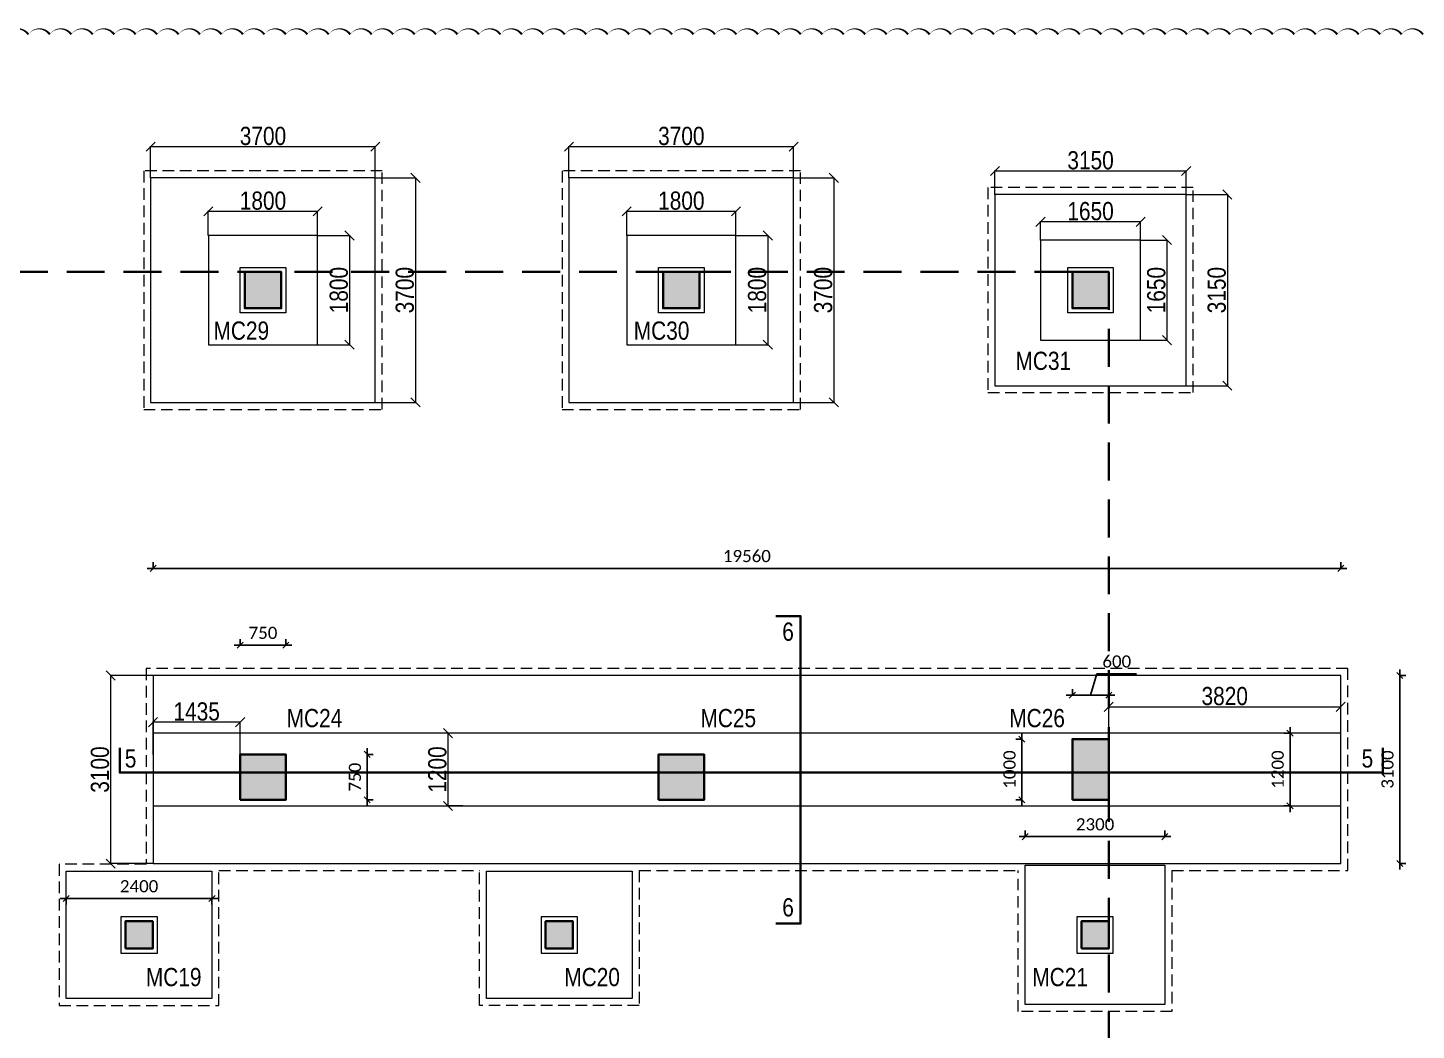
# Model space of a CAD drawing. Header units: millimetres. Extents: x 1112055 to 3390982, y -148532 to 766891.
# Drawn here: x 2876215 to 2899083, y 269671 to 286191 of the extents above; entities that cross this region are included whole.
import ezdxf

# ---------------------------------------------------------------- set-up
doc = ezdxf.new("R2010")
doc.units = ezdxf.units.MM
doc.header["$PDMODE"] = 35
doc.header["$PDSIZE"] = -25
doc.linetypes.add('DASHED2', pattern=[0.375, 0.25, -0.125])
doc.linetypes.add('Hidden', pattern=[9.525, 6.35, -3.175])
for name, color, linetype, lineweight in [('B COL. NO.', 3, 'Continuous', 20), ('B FINAL COLUMN', 1, 'Continuous', 30), ('B FOOTING', 49, 'Continuous', 20), ('B FOOTING DIM', 234, 'Continuous', 9), ('B P.C.C', 251, 'Continuous', 0)]:
    doc.layers.add(name, color=color, linetype=linetype, lineweight=lineweight)
doc.layers.add('B Pedestal', color=7, linetype='Continuous', lineweight=9, true_color=0x5c8948)
doc.layers.add('B-COL HT', color=7, linetype='Continuous', lineweight=0, true_color=0x4e4f45)
doc.styles.add('Cali', font='calibri.ttf')
doc.styles.add('SWINC', font='swissc.ttf')
doc.dimstyles.new('1.100', dxfattribs={"dimtxt": 200, "dimasz": 100, "dimexe": 100, "dimexo": 100, "dimgap": 100, "dimtad": 1, "dimdec": 0, "dimzin": 0, "dimdsep": 46, "dimtxsty": 'Cali', "dimblk": 'OBLIQUE', "dimcen": 0, "dimdle": 100, "dimclrd": 256, "dimclre": 256, "dimclrt": 3, "dimadec": 0, "dimazin": 0, "dimtfac": 1, "dimtdec": 0, "dimtofl": 0, "dimtmove": 1, "dimatfit": 0, "dimfxl": 100, "dimfxlon": 1, "dimtolj": 1, "dimtzin": 0, "dimlwd": -1, "dimlwe": -1, "dimarcsym": 0})
doc.dimstyles.new('BHOOMI', dxfattribs={"dimtxt": 230, "dimasz": 150, "dimexe": 10, "dimexo": 0, "dimgap": 25, "dimtad": 1, "dimdec": 0, "dimzin": 0, "dimdsep": 46, "dimtxsty": 'SWINC', "dimblk": 'OBLIQUE', "dimcen": 0.09, "dimclrd": 250, "dimclre": 250, "dimclrt": 256, "dimaunit": 1, "dimadec": 3, "dimazin": 0, "dimtfac": 1, "dimtdec": 0, "dimtofl": 0, "dimtmove": 1, "dimatfit": 3, "dimfxl": 100, "dimtolj": 1, "dimtzin": 0, "dimlwd": 9, "dimlwe": 5, "dimarcsym": 0})

# ---------------------------------------------------------------- blocks, each defined once
blk = doc.blocks.new('_Oblique')
at = {"color": 0, "linetype": 'ByBlock', "lineweight": -2}
blk.add_line((-0.5, -0.5), (0.5, 0.5), dxfattribs=at)
blk = doc.blocks.new('*D4427')
at = {"layer": 'B FOOTING DIM', "color": 250, "lineweight": 5, "ltscale": 0.5, "transparency": 16777216}
for p, q in [((2892144, 283442), (2892144, 283840)), ((2895294, 283830), (2892144, 283830)), ((2895294, 283442), (2895294, 283840))]:
    blk.add_line(p, q, dxfattribs=at)
at = {"layer": 'Defpoints', "color": 0, "transparency": 16777216}
for p in [(2892144, 283830), (2892144, 283442), (2895294, 283442)]:
    blk.add_point(p, dxfattribs=at)
at = {"layer": 'B FOOTING DIM', "color": 250, "lineweight": 5, "transparency": 16777216, "xscale": 150, "yscale": 150, "zscale": 150, "rotation": 180}
blk.add_blockref('_Oblique', (2892144, 283830), dxfattribs=at)
at = {"layer": 'B FOOTING DIM', "color": 250, "lineweight": 5, "transparency": 16777216, "xscale": 150, "yscale": 150, "zscale": 150}
blk.add_blockref('_Oblique', (2895294, 283830), dxfattribs=at)
at = {"layer": 'B FOOTING DIM', "transparency": 16777216, "insert": (2893719, 284005), "char_height": 300, "attachment_point": 5, "style": 'SWINC'}
blk.add_mtext('\\A1;3150', dxfattribs=at)
blk = doc.blocks.new('*D4428')
at = {"layer": 'B FOOTING DIM', "color": 250, "lineweight": 5, "ltscale": 0.5, "transparency": 16777216}
for p, q in [((2895294, 283442), (2895983, 283442)), ((2895973, 283442), (2895973, 280292)), ((2895294, 280292), (2895983, 280292))]:
    blk.add_line(p, q, dxfattribs=at)
at = {"layer": 'Defpoints', "color": 0, "transparency": 16777216}
for p in [(2895294, 283442), (2895294, 280292), (2895973, 280292)]:
    blk.add_point(p, dxfattribs=at)
at = {"layer": 'B FOOTING DIM', "color": 250, "lineweight": 5, "transparency": 16777216, "xscale": 150, "yscale": 150, "zscale": 150}
for p, rotation in [((2895973, 283442), 90), ((2895973, 280292), 270)]:
    blk.add_blockref('_Oblique', p, dxfattribs=dict(at, rotation=rotation))
at = {"layer": 'B FOOTING DIM', "transparency": 16777216, "insert": (2895798, 281867), "char_height": 300, "attachment_point": 5, "rotation": 90, "style": 'SWINC'}
blk.add_mtext('\\A1;3150', dxfattribs=at)
blk = doc.blocks.new('*D4429')
at = {"layer": 'B FOOTING DIM', "color": 250, "lineweight": 5, "ltscale": 0.5, "transparency": 16777216}
for p, q in [((2892894, 282692), (2892894, 283002)), ((2894544, 282992), (2892894, 282992)), ((2894544, 282692), (2894544, 283002))]:
    blk.add_line(p, q, dxfattribs=at)
at = {"layer": 'Defpoints', "color": 0, "transparency": 16777216}
for p in [(2892894, 282992), (2892894, 282692), (2894544, 282692)]:
    blk.add_point(p, dxfattribs=at)
at = {"layer": 'B FOOTING DIM', "color": 250, "lineweight": 5, "transparency": 16777216, "xscale": 150, "yscale": 150, "zscale": 150, "rotation": 180}
blk.add_blockref('_Oblique', (2892894, 282992), dxfattribs=at)
at = {"layer": 'B FOOTING DIM', "color": 250, "lineweight": 5, "transparency": 16777216, "xscale": 150, "yscale": 150, "zscale": 150}
blk.add_blockref('_Oblique', (2894544, 282992), dxfattribs=at)
at = {"layer": 'B FOOTING DIM', "transparency": 16777216, "insert": (2893719, 283167), "char_height": 300, "attachment_point": 5, "style": 'SWINC'}
blk.add_mtext('\\A1;1650', dxfattribs=at)
blk = doc.blocks.new('*D4430')
at = {"layer": 'B FOOTING DIM', "color": 250, "lineweight": 5, "ltscale": 0.5, "transparency": 16777216}
for p, q in [((2894544, 282692), (2894988, 282692)), ((2894978, 282692), (2894978, 281042)), ((2894544, 281042), (2894988, 281042))]:
    blk.add_line(p, q, dxfattribs=at)
at = {"layer": 'Defpoints', "color": 0, "transparency": 16777216}
for p in [(2894544, 282692), (2894544, 281042), (2894978, 281042)]:
    blk.add_point(p, dxfattribs=at)
at = {"layer": 'B FOOTING DIM', "color": 250, "lineweight": 5, "transparency": 16777216, "xscale": 150, "yscale": 150, "zscale": 150}
for p, rotation in [((2894978, 282692), 90), ((2894978, 281042), 270)]:
    blk.add_blockref('_Oblique', p, dxfattribs=dict(at, rotation=rotation))
at = {"layer": 'B FOOTING DIM', "transparency": 16777216, "insert": (2894803, 281867), "char_height": 300, "attachment_point": 5, "rotation": 90, "style": 'SWINC'}
blk.add_mtext('\\A1;1650', dxfattribs=at)
blk = doc.blocks.new('*D4435')
at = {"layer": 'B FOOTING DIM', "color": 250, "lineweight": 5, "ltscale": 0.5, "transparency": 16777216}
for p, q in [((2880989, 282767), (2881524, 282767)), ((2881514, 282767), (2881514, 280967)), ((2880989, 280967), (2881524, 280967))]:
    blk.add_line(p, q, dxfattribs=at)
at = {"layer": 'Defpoints', "color": 0, "transparency": 16777216}
for p in [(2880989, 282767), (2880989, 280967), (2881514, 280967)]:
    blk.add_point(p, dxfattribs=at)
at = {"layer": 'B FOOTING DIM', "color": 250, "lineweight": 5, "transparency": 16777216, "xscale": 150, "yscale": 150, "zscale": 150}
for p, rotation in [((2881514, 282767), 90), ((2881514, 280967), 270)]:
    blk.add_blockref('_Oblique', p, dxfattribs=dict(at, rotation=rotation))
at = {"layer": 'B FOOTING DIM', "transparency": 16777216, "insert": (2881339, 281867), "char_height": 300, "attachment_point": 5, "rotation": 90, "style": 'SWINC'}
blk.add_mtext('\\A1;1800', dxfattribs=at)
blk = doc.blocks.new('*D4436')
at = {"layer": 'B FOOTING DIM', "color": 250, "lineweight": 5, "ltscale": 0.5, "transparency": 16777216}
for p, q in [((2879189, 282767), (2879189, 283175)), ((2880989, 283165), (2879189, 283165)), ((2880989, 282767), (2880989, 283175))]:
    blk.add_line(p, q, dxfattribs=at)
at = {"layer": 'Defpoints', "color": 0, "transparency": 16777216}
for p in [(2879189, 283165), (2879189, 282767), (2880989, 282767)]:
    blk.add_point(p, dxfattribs=at)
at = {"layer": 'B FOOTING DIM', "color": 250, "lineweight": 5, "transparency": 16777216, "xscale": 150, "yscale": 150, "zscale": 150, "rotation": 180}
blk.add_blockref('_Oblique', (2879189, 283165), dxfattribs=at)
at = {"layer": 'B FOOTING DIM', "color": 250, "lineweight": 5, "transparency": 16777216, "xscale": 150, "yscale": 150, "zscale": 150}
blk.add_blockref('_Oblique', (2880989, 283165), dxfattribs=at)
at = {"layer": 'B FOOTING DIM', "transparency": 16777216, "insert": (2880089, 283340), "char_height": 300, "attachment_point": 5, "style": 'SWINC'}
blk.add_mtext('\\A1;1800', dxfattribs=at)
blk = doc.blocks.new('*D4437')
at = {"layer": 'B FOOTING DIM', "color": 250, "lineweight": 5, "ltscale": 0.5, "transparency": 16777216}
for p, q in [((2881939, 283717), (2882611, 283717)), ((2882601, 283717), (2882601, 280017)), ((2881939, 280017), (2882611, 280017))]:
    blk.add_line(p, q, dxfattribs=at)
at = {"layer": 'Defpoints', "color": 0, "transparency": 16777216}
for p in [(2881939, 283717), (2881939, 280017), (2882601, 280017)]:
    blk.add_point(p, dxfattribs=at)
at = {"layer": 'B FOOTING DIM', "color": 250, "lineweight": 5, "transparency": 16777216, "xscale": 150, "yscale": 150, "zscale": 150}
for p, rotation in [((2882601, 283717), 90), ((2882601, 280017), 270)]:
    blk.add_blockref('_Oblique', p, dxfattribs=dict(at, rotation=rotation))
at = {"layer": 'B FOOTING DIM', "transparency": 16777216, "insert": (2882426, 281867), "char_height": 300, "attachment_point": 5, "rotation": 90, "style": 'SWINC'}
blk.add_mtext('\\A1;3700', dxfattribs=at)
blk = doc.blocks.new('*D4438')
at = {"layer": 'B FOOTING DIM', "color": 250, "lineweight": 5, "ltscale": 0.5, "transparency": 16777216}
for p, q in [((2878239, 283717), (2878239, 284241)), ((2881939, 284231), (2878239, 284231)), ((2881939, 283717), (2881939, 284241))]:
    blk.add_line(p, q, dxfattribs=at)
at = {"layer": 'Defpoints', "color": 0, "transparency": 16777216}
for p in [(2878239, 284231), (2878239, 283717), (2881939, 283717)]:
    blk.add_point(p, dxfattribs=at)
at = {"layer": 'B FOOTING DIM', "color": 250, "lineweight": 5, "transparency": 16777216, "xscale": 150, "yscale": 150, "zscale": 150, "rotation": 180}
blk.add_blockref('_Oblique', (2878239, 284231), dxfattribs=at)
at = {"layer": 'B FOOTING DIM', "color": 250, "lineweight": 5, "transparency": 16777216, "xscale": 150, "yscale": 150, "zscale": 150}
blk.add_blockref('_Oblique', (2881939, 284231), dxfattribs=at)
at = {"layer": 'B FOOTING DIM', "transparency": 16777216, "insert": (2880089, 284406), "char_height": 300, "attachment_point": 5, "style": 'SWINC'}
blk.add_mtext('\\A1;3700', dxfattribs=at)
blk = doc.blocks.new('*D4439')
at = {"layer": 'B FOOTING DIM', "color": 250, "lineweight": 5, "ltscale": 0.5, "transparency": 16777216}
for p, q in [((2887879, 282767), (2888414, 282767)), ((2888404, 282767), (2888404, 280967)), ((2887879, 280967), (2888414, 280967))]:
    blk.add_line(p, q, dxfattribs=at)
at = {"layer": 'Defpoints', "color": 0, "transparency": 16777216}
for p in [(2887879, 282767), (2887879, 280967), (2888404, 280967)]:
    blk.add_point(p, dxfattribs=at)
at = {"layer": 'B FOOTING DIM', "color": 250, "lineweight": 5, "transparency": 16777216, "xscale": 150, "yscale": 150, "zscale": 150}
for p, rotation in [((2888404, 282767), 90), ((2888404, 280967), 270)]:
    blk.add_blockref('_Oblique', p, dxfattribs=dict(at, rotation=rotation))
at = {"layer": 'B FOOTING DIM', "transparency": 16777216, "insert": (2888229, 281867), "char_height": 300, "attachment_point": 5, "rotation": 90, "style": 'SWINC'}
blk.add_mtext('\\A1;1800', dxfattribs=at)
blk = doc.blocks.new('*D4440')
at = {"layer": 'B FOOTING DIM', "color": 250, "lineweight": 5, "ltscale": 0.5, "transparency": 16777216}
for p, q in [((2886079, 282767), (2886079, 283175)), ((2887879, 283165), (2886079, 283165)), ((2887879, 282767), (2887879, 283175))]:
    blk.add_line(p, q, dxfattribs=at)
at = {"layer": 'Defpoints', "color": 0, "transparency": 16777216}
for p in [(2886079, 283165), (2886079, 282767), (2887879, 282767)]:
    blk.add_point(p, dxfattribs=at)
at = {"layer": 'B FOOTING DIM', "color": 250, "lineweight": 5, "transparency": 16777216, "xscale": 150, "yscale": 150, "zscale": 150, "rotation": 180}
blk.add_blockref('_Oblique', (2886079, 283165), dxfattribs=at)
at = {"layer": 'B FOOTING DIM', "color": 250, "lineweight": 5, "transparency": 16777216, "xscale": 150, "yscale": 150, "zscale": 150}
blk.add_blockref('_Oblique', (2887879, 283165), dxfattribs=at)
at = {"layer": 'B FOOTING DIM', "transparency": 16777216, "insert": (2886979, 283340), "char_height": 300, "attachment_point": 5, "style": 'SWINC'}
blk.add_mtext('\\A1;1800', dxfattribs=at)
blk = doc.blocks.new('*D4441')
at = {"layer": 'B FOOTING DIM', "color": 250, "lineweight": 5, "ltscale": 0.5, "transparency": 16777216}
for p, q in [((2888829, 283717), (2889501, 283717)), ((2889491, 283717), (2889491, 280017)), ((2888829, 280017), (2889501, 280017))]:
    blk.add_line(p, q, dxfattribs=at)
at = {"layer": 'Defpoints', "color": 0, "transparency": 16777216}
for p in [(2888829, 283717), (2888829, 280017), (2889491, 280017)]:
    blk.add_point(p, dxfattribs=at)
at = {"layer": 'B FOOTING DIM', "color": 250, "lineweight": 5, "transparency": 16777216, "xscale": 150, "yscale": 150, "zscale": 150}
for p, rotation in [((2889491, 283717), 90), ((2889491, 280017), 270)]:
    blk.add_blockref('_Oblique', p, dxfattribs=dict(at, rotation=rotation))
at = {"layer": 'B FOOTING DIM', "transparency": 16777216, "insert": (2889316, 281867), "char_height": 300, "attachment_point": 5, "rotation": 90, "style": 'SWINC'}
blk.add_mtext('\\A1;3700', dxfattribs=at)
blk = doc.blocks.new('*D4442')
at = {"layer": 'B FOOTING DIM', "color": 250, "lineweight": 5, "ltscale": 0.5, "transparency": 16777216}
for p, q in [((2885129, 283717), (2885129, 284241)), ((2888829, 284231), (2885129, 284231)), ((2888829, 283717), (2888829, 284241))]:
    blk.add_line(p, q, dxfattribs=at)
at = {"layer": 'Defpoints', "color": 0, "transparency": 16777216}
for p in [(2885129, 284231), (2885129, 283717), (2888829, 283717)]:
    blk.add_point(p, dxfattribs=at)
at = {"layer": 'B FOOTING DIM', "color": 250, "lineweight": 5, "transparency": 16777216, "xscale": 150, "yscale": 150, "zscale": 150, "rotation": 180}
blk.add_blockref('_Oblique', (2885129, 284231), dxfattribs=at)
at = {"layer": 'B FOOTING DIM', "color": 250, "lineweight": 5, "transparency": 16777216, "xscale": 150, "yscale": 150, "zscale": 150}
blk.add_blockref('_Oblique', (2888829, 284231), dxfattribs=at)
at = {"layer": 'B FOOTING DIM', "transparency": 16777216, "insert": (2886979, 284406), "char_height": 300, "attachment_point": 5, "style": 'SWINC'}
blk.add_mtext('\\A1;3700', dxfattribs=at)
blk = doc.blocks.new('*D4460')
at = {"layer": 'B FOOTING DIM', "color": 250, "lineweight": 5, "ltscale": 0.5, "transparency": 16777216}
for p, q in [((2878279, 275517), (2877570, 275517)), ((2877580, 275517), (2877580, 272417)), ((2878279, 272417), (2877570, 272417))]:
    blk.add_line(p, q, dxfattribs=at)
at = {"layer": 'Defpoints', "color": 0, "transparency": 16777216}
for p in [(2878279, 275517), (2877580, 272417), (2878279, 272417)]:
    blk.add_point(p, dxfattribs=at)
at = {"layer": 'B FOOTING DIM', "color": 250, "lineweight": 5, "transparency": 16777216, "xscale": 150, "yscale": 150, "zscale": 150}
for p, rotation in [((2877580, 275517), 90), ((2877580, 272417), 270)]:
    blk.add_blockref('_Oblique', p, dxfattribs=dict(at, rotation=rotation))
at = {"layer": 'B FOOTING DIM', "transparency": 16777216, "insert": (2877405, 273967), "char_height": 300, "attachment_point": 5, "rotation": 90, "style": 'SWINC'}
blk.add_mtext('\\A1;3100', dxfattribs=at)
blk = doc.blocks.new('*D4461')
at = {"layer": 'B FOOTING DIM', "color": 250, "lineweight": 5, "ltscale": 0.5, "transparency": 16777216}
for p, q in [((2878279, 274217), (2878279, 274757)), ((2879714, 274747), (2878279, 274747)), ((2879714, 274217), (2879714, 274757))]:
    blk.add_line(p, q, dxfattribs=at)
at = {"layer": 'Defpoints', "color": 0, "transparency": 16777216}
for p in [(2878279, 274747), (2878279, 274217), (2879714, 274217)]:
    blk.add_point(p, dxfattribs=at)
at = {"layer": 'B FOOTING DIM', "color": 250, "lineweight": 5, "transparency": 16777216, "xscale": 150, "yscale": 150, "zscale": 150, "rotation": 180}
blk.add_blockref('_Oblique', (2878279, 274747), dxfattribs=at)
at = {"layer": 'B FOOTING DIM', "color": 250, "lineweight": 5, "transparency": 16777216, "xscale": 150, "yscale": 150, "zscale": 150}
blk.add_blockref('_Oblique', (2879714, 274747), dxfattribs=at)
at = {"layer": 'B FOOTING DIM', "transparency": 16777216, "insert": (2878997, 274922), "char_height": 300, "attachment_point": 5, "style": 'SWINC'}
blk.add_mtext('\\A1;1435', dxfattribs=at)
blk = doc.blocks.new('*D4462')
at = {"layer": 'B FOOTING DIM', "color": 250, "lineweight": 5, "ltscale": 0.5, "transparency": 16777216}
for p, q in [((2894019, 274567), (2894019, 275011)), ((2894019, 275001), (2897839, 275001)), ((2897839, 274567), (2897839, 275011))]:
    blk.add_line(p, q, dxfattribs=at)
at = {"layer": 'Defpoints', "color": 0, "transparency": 16777216}
for p in [(2897839, 275001), (2894019, 274567), (2897839, 274567)]:
    blk.add_point(p, dxfattribs=at)
at = {"layer": 'B FOOTING DIM', "color": 250, "lineweight": 5, "transparency": 16777216, "xscale": 150, "yscale": 150, "zscale": 150, "rotation": 180}
blk.add_blockref('_Oblique', (2894019, 275001), dxfattribs=at)
at = {"layer": 'B FOOTING DIM', "color": 250, "lineweight": 5, "transparency": 16777216, "xscale": 150, "yscale": 150, "zscale": 150}
blk.add_blockref('_Oblique', (2897839, 275001), dxfattribs=at)
at = {"layer": 'B FOOTING DIM', "transparency": 16777216, "insert": (2895929, 275176), "char_height": 300, "attachment_point": 5, "style": 'SWINC'}
blk.add_mtext('\\A1;3820', dxfattribs=at)
blk = doc.blocks.new('*D4463')
at = {"layer": 'B FOOTING DIM', "color": 250, "lineweight": 5, "ltscale": 0.5, "transparency": 16777216}
for p, q in [((2883382, 274567), (2883127, 274567)), ((2883137, 273367), (2883137, 274567)), ((2883382, 273367), (2883127, 273367))]:
    blk.add_line(p, q, dxfattribs=at)
at = {"layer": 'Defpoints', "color": 0, "transparency": 16777216}
for p in [(2883137, 274567), (2883382, 274567), (2883382, 273367)]:
    blk.add_point(p, dxfattribs=at)
at = {"layer": 'B FOOTING DIM', "color": 250, "lineweight": 5, "transparency": 16777216, "xscale": 150, "yscale": 150, "zscale": 150}
for p, rotation in [((2883137, 274567), 90), ((2883137, 273367), 270)]:
    blk.add_blockref('_Oblique', p, dxfattribs=dict(at, rotation=rotation))
at = {"layer": 'B FOOTING DIM', "transparency": 16777216, "insert": (2882962, 273967), "char_height": 300, "attachment_point": 5, "rotation": 90, "style": 'SWINC'}
blk.add_mtext('\\A1;1200', dxfattribs=at)
blk = doc.blocks.new('*D5815')
at = {"transparency": 16777216}
for p, q in [((2878179, 277282), (2897939, 277282)), ((2878279, 277282), (2878279, 277382)), ((2897839, 277282), (2897839, 277382))]:
    blk.add_line(p, q, dxfattribs=at)
at = {"layer": 'Defpoints', "color": 0, "lineweight": 40, "transparency": 16777216}
for p in [(2897839, 277282), (2878279, 275517), (2897839, 275517)]:
    blk.add_point(p, dxfattribs=at)
at = {"transparency": 16777216, "xscale": 100, "yscale": 100, "zscale": 100, "rotation": 180}
blk.add_blockref('_Oblique', (2878279, 277282), dxfattribs=at)
at = {"transparency": 16777216, "xscale": 100, "yscale": 100, "zscale": 100}
blk.add_blockref('_Oblique', (2897839, 277282), dxfattribs=at)
at = {"color": 3, "lineweight": 40, "transparency": 16777216, "insert": (2888059, 277484), "char_height": 200, "attachment_point": 5, "style": 'Cali'}
blk.add_mtext('\\A1;19560', dxfattribs=at)
blk = doc.blocks.new('*D5816')
at = {"transparency": 16777216}
for p, q in [((2898812, 275617), (2898812, 272317)), ((2898812, 275517), (2898912, 275517)), ((2898812, 272417), (2898912, 272417))]:
    blk.add_line(p, q, dxfattribs=at)
at = {"layer": 'Defpoints', "color": 0, "lineweight": 40, "transparency": 16777216}
for p in [(2897839, 275517), (2897839, 272417), (2898812, 272417)]:
    blk.add_point(p, dxfattribs=at)
at = {"transparency": 16777216, "xscale": 100, "yscale": 100, "zscale": 100}
for p, rotation in [((2898812, 275517), 90), ((2898812, 272417), 270)]:
    blk.add_blockref('_Oblique', p, dxfattribs=dict(at, rotation=rotation))
at = {"color": 3, "lineweight": 40, "transparency": 16777216, "insert": (2898610, 273967), "char_height": 200, "attachment_point": 5, "rotation": 90, "style": 'Cali'}
blk.add_mtext('\\A1;3100', dxfattribs=at)
blk = doc.blocks.new('*D5817')
at = {"transparency": 16777216}
for p, q in [((2897004, 273267), (2897004, 274667)), ((2897004, 274567), (2896904, 274567)), ((2897004, 273367), (2896904, 273367))]:
    blk.add_line(p, q, dxfattribs=at)
at = {"layer": 'Defpoints', "color": 0, "lineweight": 40, "transparency": 16777216}
for p in [(2897004, 274567), (2897839, 274567), (2897839, 273367)]:
    blk.add_point(p, dxfattribs=at)
at = {"transparency": 16777216, "xscale": 100, "yscale": 100, "zscale": 100}
for p, rotation in [((2897004, 274567), 90), ((2897004, 273367), 270)]:
    blk.add_blockref('_Oblique', p, dxfattribs=dict(at, rotation=rotation))
at = {"color": 3, "lineweight": 40, "transparency": 16777216, "insert": (2896802, 273967), "char_height": 200, "attachment_point": 5, "rotation": 90, "style": 'Cali'}
blk.add_mtext('\\A1;1200', dxfattribs=at)
blk = doc.blocks.new('*D5818')
at = {"transparency": 16777216}
for p, q in [((2876749, 271841), (2879349, 271841)), ((2876849, 271841), (2876849, 271741)), ((2879249, 271841), (2879249, 271741))]:
    blk.add_line(p, q, dxfattribs=at)
at = {"layer": 'Defpoints', "color": 0, "lineweight": 40, "transparency": 16777216}
for p in [(2876849, 272292), (2879249, 272292), (2879249, 271841)]:
    blk.add_point(p, dxfattribs=at)
at = {"transparency": 16777216, "xscale": 100, "yscale": 100, "zscale": 100, "rotation": 180}
blk.add_blockref('_Oblique', (2876849, 271841), dxfattribs=at)
at = {"transparency": 16777216, "xscale": 100, "yscale": 100, "zscale": 100}
blk.add_blockref('_Oblique', (2879249, 271841), dxfattribs=at)
at = {"color": 3, "lineweight": 40, "transparency": 16777216, "insert": (2878049, 272043), "char_height": 200, "attachment_point": 5, "style": 'Cali'}
blk.add_mtext('\\A1;2400', dxfattribs=at)
blk = doc.blocks.new('*D5819')
at = {"transparency": 16777216}
for p, q in [((2892544, 272861), (2895044, 272861)), ((2892644, 272860), (2892644, 272961)), ((2894944, 272860), (2894944, 272961))]:
    blk.add_line(p, q, dxfattribs=at)
at = {"layer": 'Defpoints', "color": 0, "lineweight": 40, "transparency": 16777216}
for p in [(2894944, 272861), (2892644, 272392), (2894944, 272392)]:
    blk.add_point(p, dxfattribs=at)
at = {"transparency": 16777216, "xscale": 100, "yscale": 100, "zscale": 100, "rotation": 180}
blk.add_blockref('_Oblique', (2892644, 272861), dxfattribs=at)
at = {"transparency": 16777216, "xscale": 100, "yscale": 100, "zscale": 100}
blk.add_blockref('_Oblique', (2894944, 272861), dxfattribs=at)
at = {"color": 3, "lineweight": 40, "transparency": 16777216, "insert": (2893794, 273063), "char_height": 200, "attachment_point": 5, "style": 'Cali'}
blk.add_mtext('\\A1;2300', dxfattribs=at)
blk = doc.blocks.new('*D5835')
at = {"transparency": 16777216}
for p, q in [((2879614, 276016), (2880564, 276016)), ((2879714, 276016), (2879714, 276116)), ((2880464, 276016), (2880464, 276116))]:
    blk.add_line(p, q, dxfattribs=at)
at = {"layer": 'Defpoints', "color": 0, "lineweight": 40, "transparency": 16777216}
for p in [(2880464, 276016), (2879714, 274217), (2880464, 274217)]:
    blk.add_point(p, dxfattribs=at)
at = {"transparency": 16777216, "xscale": 100, "yscale": 100, "zscale": 100, "rotation": 180}
blk.add_blockref('_Oblique', (2879714, 276016), dxfattribs=at)
at = {"transparency": 16777216, "xscale": 100, "yscale": 100, "zscale": 100}
blk.add_blockref('_Oblique', (2880464, 276016), dxfattribs=at)
at = {"color": 3, "lineweight": 40, "transparency": 16777216, "insert": (2880089, 276218), "char_height": 200, "attachment_point": 5, "style": 'Cali'}
blk.add_mtext('\\A1;750', dxfattribs=at)
blk = doc.blocks.new('*D5836')
at = {"transparency": 16777216}
for p, q in [((2881806, 274317), (2881806, 273367)), ((2881806, 274217), (2881906, 274217)), ((2881806, 273467), (2881906, 273467))]:
    blk.add_line(p, q, dxfattribs=at)
at = {"layer": 'Defpoints', "color": 0, "lineweight": 40, "transparency": 16777216}
for p in [(2880464, 274217), (2880464, 273467), (2881806, 273467)]:
    blk.add_point(p, dxfattribs=at)
at = {"transparency": 16777216, "xscale": 100, "yscale": 100, "zscale": 100}
for p, rotation in [((2881806, 274217), 90), ((2881806, 273467), 270)]:
    blk.add_blockref('_Oblique', p, dxfattribs=dict(at, rotation=rotation))
at = {"color": 3, "lineweight": 40, "transparency": 16777216, "insert": (2881604, 273842), "char_height": 200, "attachment_point": 5, "rotation": 90, "style": 'Cali'}
blk.add_mtext('\\A1;750', dxfattribs=at)
blk = doc.blocks.new('*D5837')
at = {"transparency": 16777216}
for p, q in [((2892587, 274467), (2892487, 274467)), ((2892587, 274567), (2892587, 273367)), ((2892587, 273467), (2892487, 273467))]:
    blk.add_line(p, q, dxfattribs=at)
at = {"layer": 'Defpoints', "color": 0, "lineweight": 40, "transparency": 16777216}
for p in [(2893419, 274467), (2892587, 273467), (2893419, 273467)]:
    blk.add_point(p, dxfattribs=at)
at = {"transparency": 16777216, "xscale": 100, "yscale": 100, "zscale": 100}
for p, rotation in [((2892587, 274467), 90), ((2892587, 273467), 270)]:
    blk.add_blockref('_Oblique', p, dxfattribs=dict(at, rotation=rotation))
at = {"color": 3, "lineweight": 40, "transparency": 16777216, "insert": (2892385, 273967), "char_height": 200, "attachment_point": 5, "rotation": 90, "style": 'Cali'}
blk.add_mtext('\\A1;1000', dxfattribs=at)
blk = doc.blocks.new('*D5838')
at = {"transparency": 16777216}
for p, q in [((2893825, 275545), (2893719, 275192)), ((2894477, 275545), (2893825, 275545)), ((2893419, 275192), (2893319, 275192)), ((2893419, 275192), (2893419, 275292)), ((2893419, 275192), (2894019, 275192)), ((2894019, 275192), (2894019, 275292)), ((2894019, 275192), (2894119, 275192))]:
    blk.add_line(p, q, dxfattribs=at)
at = {"layer": 'Defpoints', "color": 0, "lineweight": 40, "transparency": 16777216}
for p in [(2894019, 275192), (2893419, 273467), (2894019, 273467)]:
    blk.add_point(p, dxfattribs=at)
at = {"transparency": 16777216, "xscale": 100, "yscale": 100, "zscale": 100}
blk.add_blockref('_Oblique', (2893419, 275192), dxfattribs=at)
at = {"transparency": 16777216, "xscale": 100, "yscale": 100, "zscale": 100, "rotation": 180}
blk.add_blockref('_Oblique', (2894019, 275192), dxfattribs=at)
at = {"color": 3, "lineweight": 40, "transparency": 16777216, "insert": (2894151, 275747), "char_height": 200, "attachment_point": 5, "style": 'Cali'}
blk.add_mtext('\\A1;600', dxfattribs=at)

msp = doc.modelspace()

# ---------------------------------------------------------------- hatches: boundary and pattern name
at = {"layer": 'B-COL HT'}
h = msp.add_hatch(color=250, dxfattribs=at)
h.dxf.hatch_style = 1
h.paths.add_polyline_path([(2879789.2, 282167.4), (2880389.2, 282167.4), (2880389.2, 281567.4), (2879789.2, 281567.4)])
h = msp.add_hatch(color=250, dxfattribs=at)
h.dxf.hatch_style = 1
h.paths.add_polyline_path([(2886679.2, 282167.4), (2887279.2, 282167.4), (2887279.2, 281567.4), (2886679.2, 281567.4)])
h = msp.add_hatch(color=250, dxfattribs=at)
h.dxf.hatch_style = 1
h.paths.add_polyline_path([(2893419.2, 282167.4), (2894019.2, 282167.4), (2894019.2, 281567.4), (2893419.2, 281567.4)])
h = msp.add_hatch(color=250, dxfattribs=at)
h.dxf.hatch_style = 1
h.paths.add_polyline_path([(2893419.2, 273467.4), (2894019.2, 273467.4), (2894019.2, 274467.4), (2893419.2, 274467.4)])
h = msp.add_hatch(color=250, dxfattribs=at)
h.dxf.hatch_style = 1
h.paths.add_polyline_path([(2879714.2, 273467.4), (2880464.2, 273467.4), (2880464.2, 274217.4), (2879714.2, 274217.4)])
h = msp.add_hatch(color=250, dxfattribs=at)
h.dxf.hatch_style = 1
h.paths.add_polyline_path([(2886604.2, 273467.4), (2887354.2, 273467.4), (2887354.2, 274217.4), (2886604.2, 274217.4)])
h = msp.add_hatch(color=250, dxfattribs=at)
h.dxf.hatch_style = 1
h.paths.add_polyline_path([(2877824.2, 271017.4), (2878274.2, 271017.4), (2878274.2, 271467.4), (2877824.2, 271467.4)])
h = msp.add_hatch(color=250, dxfattribs=at)
h.dxf.hatch_style = 1
h.paths.add_polyline_path([(2884744.2, 271017.4), (2885194.2, 271017.4), (2885194.2, 271467.4), (2884744.2, 271467.4)])
h = msp.add_hatch(color=250, dxfattribs=at)
h.dxf.hatch_style = 1
h.paths.add_polyline_path([(2893569.2, 271017.4), (2894019.2, 271017.4), (2894019.2, 271467.4), (2893569.2, 271467.4)])

# ---------------------------------------------------------------- linework, layer by layer
at = {"color": 2, "lineweight": 0}
msp.add_lwpolyline([(2875871.1, 286080.9, 0, 35.3, -0.5205671), (2876224.5, 286080.9, 0, 35.3, -0.5205671), (2876577.9, 286080.9, 0, 35.3, -0.5205671), (2876931.2, 286080.9, 0, 35.3, -0.5205671), (2877284.6, 286080.9, 0, 35.3, -0.5205671), (2877638, 286080.9, 0, 35.3, -0.5205671), (2877991.4, 286080.9, 0, 35.3, -0.5205671), (2878344.8, 286080.9, 0, 35.3, -0.5205671), (2878698.2, 286080.9, 0, 35.3, -0.5205671), (2879051.5, 286080.9, 0, 35.3, -0.5205671), (2879404.9, 286080.9, 0, 35.3, -0.5205671), (2879758.3, 286080.9, 0, 35.3, -0.5205671), (2880111.7, 286080.9, 0, 35.3, -0.5205671), (2880465.1, 286080.9, 0, 35.3, -0.5205671), (2880818.5, 286080.9, 0, 35.3, -0.5205671), (2881171.8, 286080.9, 0, 35.3, -0.5205671), (2881525.2, 286080.9, 0, 35.3, -0.5205671), (2881878.6, 286080.9, 0, 35.3, -0.5205671), (2882232, 286080.9, 0, 35.3, -0.5205671), (2882585.4, 286080.9, 0, 35.3, -0.5205671), (2882938.8, 286080.9, 0, 35.3, -0.5205671), (2883292.2, 286080.9, 0, 35.3, -0.5205671), (2883645.5, 286080.9, 0, 35.3, -0.5205671), (2883998.9, 286080.9, 0, 35.3, -0.5205671), (2884352.3, 286080.9, 0, 35.3, -0.5205671), (2884705.7, 286080.9, 0, 35.3, -0.5205671), (2885059.1, 286080.9, 0, 35.3, -0.5205671), (2885412.5, 286080.9, 0, 35.3, -0.5205671), (2885765.8, 286080.9, 0, 35.3, -0.5205671), (2886119.2, 286080.9, 0, 35.3, -0.5205671), (2886472.6, 286080.9, 0, 35.3, -0.5205671), (2886826, 286080.9, 0, 35.3, -0.5205671), (2887179.4, 286080.9, 0, 35.3, -0.5205671), (2887532.8, 286080.9, 0, 35.3, -0.5205671), (2887886.1, 286080.9, 0, 35.3, -0.5205671), (2888239.5, 286080.9, 0, 35.3, -0.5205671), (2888592.9, 286080.9, 0, 35.3, -0.5205671), (2888946.3, 286080.9, 0, 35.3, -0.5205671), (2889299.7, 286080.9, 0, 35.3, -0.5205671), (2889653.1, 286080.9, 0, 35.3, -0.5205671), (2890006.4, 286080.9, 0, 35.3, -0.5205671), (2890359.8, 286080.9, 0, 35.3, -0.5205671), (2890713.2, 286080.9, 0, 35.3, -0.5205671), (2891066.6, 286080.9, 0, 35.3, -0.5205671), (2891420, 286080.9, 0, 35.3, -0.5205671), (2891773.4, 286080.9, 0, 35.3, -0.5205671), (2892126.7, 286080.9, 0, 35.3, -0.5205671), (2892480.1, 286080.9, 0, 35.3, -0.5205671), (2892833.5, 286080.9, 0, 35.3, -0.5205671), (2893186.9, 286080.9, 0, 35.3, -0.5205671), (2893540.3, 286080.9, 0, 35.3, -0.5205671), (2893893.7, 286080.9, 0, 35.3, -0.5205671), (2894247.1, 286080.9, 0, 35.3, -0.5205671), (2894600.4, 286080.9, 0, 35.3, -0.5205671), (2894953.8, 286080.9, 0, 35.3, -0.5205671), (2895307.2, 286080.9, 0, 35.3, -0.5205671), (2895660.6, 286080.9, 0, 35.3, -0.5205671), (2896014, 286080.9, 0, 35.3, -0.5205671), (2896367.4, 286080.9, 0, 35.3, -0.5205671), (2896720.7, 286080.9, 0, 35.3, -0.5205671), (2897074.1, 286080.9, 0, 35.3, -0.5205671), (2897427.5, 286080.9, 0, 35.3, -0.5205671), (2897780.9, 286080.9, 0, 35.3, -0.5205671), (2898134.3, 286080.9, 0, 35.3, -0.5205671), (2898487.7, 286080.9, 0, 35.3, -0.5205671), (2898841, 286080.9, 0, 35.3, -0.5205671), (2899194.4, 286080.9, 0, 35.3, -0.5205671)], format="xyseb", dxfattribs=at)
at = {"color": 16, "linetype": 'DASHED2', "lineweight": 30, "ltscale": 2500}
msp.add_lwpolyline([(2868419.2, 282167.4), (2894019.2, 282167.4), (2894019.2, 252167.4), (2868419.2, 252167.4), (2868419.2, 282167.4)], dxfattribs=at)
at = {"color": 6, "lineweight": 30}
for points in [[(2888533.9, 276496), (2888943.1, 276496), (2888943.1, 271428.3), (2888533.9, 271428.3)], [(2877731.1, 274326.7), (2877731.1, 273917.4), (2898531.5, 273917.4), (2898531.5, 274326.7)]]:
    msp.add_lwpolyline(points, dxfattribs=at)
at = {"layer": 'B FINAL COLUMN', "color": 1, "lineweight": 30}
for points in [[(2879789.2, 282167.4), (2880389.2, 282167.4), (2880389.2, 281567.4), (2879789.2, 281567.4)], [(2886679.2, 282167.4), (2887279.2, 282167.4), (2887279.2, 281567.4), (2886679.2, 281567.4)], [(2893419.2, 282167.4), (2894019.2, 282167.4), (2894019.2, 281567.4), (2893419.2, 281567.4)], [(2893419.2, 273467.4), (2894019.2, 273467.4), (2894019.2, 274467.4), (2893419.2, 274467.4)], [(2879714.2, 273467.4), (2880464.2, 273467.4), (2880464.2, 274217.4), (2879714.2, 274217.4)], [(2886604.2, 273467.4), (2887354.2, 273467.4), (2887354.2, 274217.4), (2886604.2, 274217.4)], [(2877824.2, 271017.4), (2878274.2, 271017.4), (2878274.2, 271467.4), (2877824.2, 271467.4)], [(2884744.2, 271017.4), (2885194.2, 271017.4), (2885194.2, 271467.4), (2884744.2, 271467.4)], [(2893569.2, 271017.4), (2894019.2, 271017.4), (2894019.2, 271467.4), (2893569.2, 271467.4)]]:
    msp.add_lwpolyline(points, close=True, dxfattribs=at)
at = {"layer": 'B FOOTING'}
for points in [[(2878239.2, 280017.4), (2881939.2, 280017.4), (2881939.2, 283717.4), (2878239.2, 283717.4)], [(2885129.2, 280017.4), (2888829.2, 280017.4), (2888829.2, 283717.4), (2885129.2, 283717.4)], [(2892144.2, 280292.4), (2895294.2, 280292.4), (2895294.2, 283442.4), (2892144.2, 283442.4)], [(2879189.2, 280967.4), (2880989.2, 280967.4), (2880989.2, 282767.4), (2879189.2, 282767.4)], [(2886079.2, 280967.4), (2887879.2, 280967.4), (2887879.2, 282767.4), (2886079.2, 282767.4)], [(2892894.2, 281042.4), (2894544.2, 281042.4), (2894544.2, 282692.4), (2892894.2, 282692.4)], [(2878279.2, 272417.4), (2897839.2, 272417.4), (2897839.2, 275517.4), (2878279.2, 275517.4)], [(2892644.2, 272392.4), (2894944.2, 272392.4), (2894944.2, 270092.4), (2892644.2, 270092.4)], [(2876849.2, 272292.4), (2879249.2, 272292.4), (2879249.2, 270192.4), (2876849.2, 270192.4)], [(2883769.2, 272292.4), (2886169.2, 272292.4), (2886169.2, 270192.4), (2883769.2, 270192.4)]]:
    msp.add_lwpolyline(points, close=True, dxfattribs=at)
at = {"layer": 'B P.C.C', "color": 250, "linetype": 'Hidden', "lineweight": 0, "ltscale": 30}
for points in [[(2878124.2, 279902.4), (2882054.2, 279902.4), (2882054.2, 283832.4), (2878124.2, 283832.4)], [(2885014.2, 279902.4), (2888944.2, 279902.4), (2888944.2, 283832.4), (2885014.2, 283832.4)], [(2892029.2, 280177.4), (2895409.2, 280177.4), (2895409.2, 283557.4), (2892029.2, 283557.4)]]:
    msp.add_lwpolyline(points, close=True, dxfattribs=at)
for points in [[(2895059.2, 272302.4), (2897954.2, 272302.4), (2897954.2, 275632.4), (2878164.2, 275632.4), (2878164.2, 272407.4), (2876734.2, 272407.4), (2876734.2, 270077.4), (2879364.2, 270077.4), (2879364.2, 272302.4)], [(2879364.2, 272302.4), (2883654.2, 272302.4)], [(2886284.2, 272302.4), (2886284.2, 270077.4), (2883654.2, 270077.4), (2883654.2, 272302.4)], [(2886284.2, 272302.4), (2892529.2, 272302.4)], [(2895059.2, 272302.4), (2895059.2, 269977.4), (2892529.2, 269977.4), (2892529.2, 272302.4)]]:
    msp.add_lwpolyline(points, dxfattribs=at)
at = {"layer": 'B Pedestal', "color": 87, "lineweight": 9}
for points in [[(2879714.2, 282242.4), (2880464.2, 282242.4), (2880464.2, 281492.4), (2879714.2, 281492.4)], [(2886604.2, 282242.4), (2887354.2, 282242.4), (2887354.2, 281492.4), (2886604.2, 281492.4)], [(2893344.2, 282242.4), (2894094.2, 282242.4), (2894094.2, 281492.4), (2893344.2, 281492.4)], [(2878279.2, 273367.4), (2897839.2, 273367.4), (2897839.2, 274567.4), (2878279.2, 274567.4)], [(2877749.2, 270942.4), (2878349.2, 270942.4), (2878349.2, 271542.4), (2877749.2, 271542.4)], [(2884669.2, 270942.4), (2885269.2, 270942.4), (2885269.2, 271542.4), (2884669.2, 271542.4)], [(2893494.2, 270942.4), (2894094.2, 270942.4), (2894094.2, 271542.4), (2893494.2, 271542.4)]]:
    msp.add_lwpolyline(points, close=True, dxfattribs=at)

# ---------------------------------------------------------------- texts
at = {"color": 6, "lineweight": 30, "style": 'SWINC'}
for s, p in [('6', (2888641.6, 276089.4)), ('5', (2877813.5, 273999.5)), ('5', (2898183.1, 273999.5)), ('6', (2888641.6, 271546.7))]:
    msp.add_text(s, height=300, dxfattribs=at).set_placement(p)
at = {"layer": 'B COL. NO.', "style": 'SWINC'}
for s, p in [('MC29', (2879274, 281050)), ('MC30', (2886195.6, 281050)), ('MC31', (2892482.7, 280552)), ('MC24', (2880478.9, 274665)), ('MC25', (2887294.2, 274665)), ('MC26', (2892381, 274665)), ('MC19', (2878160.4, 270397.1)), ('MC20', (2885051.5, 270397.1)), ('MC21', (2892760.6, 270397.1))]:
    msp.add_text(s, height=300, dxfattribs=at).set_placement(p)

# ---------------------------------------------------------------- dimensions: what is measured, and where the dimension line sits
at = {"color": 2, "lineweight": 40}
for base, p1, p2, picture, middle in [((2897839.2, 277281.7), (2878279.2, 275517.4), (2897839.2, 275517.4), '*D5815', (2888059.2, 277484.2)), ((2894944.2, 272860.7), (2892644.2, 272392.4), (2894944.2, 272392.4), '*D5819', (2893794.2, 273063.1)), ((2879249.2, 271840.5), (2876849.2, 272292.4), (2879249.2, 272292.4), '*D5818', (2878049.2, 272043))]:
    dim = msp.add_linear_dim(base=base, p1=p1, p2=p2, dimstyle='1.100', override={"dimfxl": 0.18, "dimarcsym": 2}, dxfattribs=at)
    dim.commit()
    dim.dimension.update_dxf_attribs({"geometry": picture, "text_midpoint": middle})
at = {"color": 1, "lineweight": 40}
for base, p1, p2, picture, middle in [((2880464.2, 276016), (2879714.2, 274217.4), (2880464.2, 274217.4), '*D5835', (2880089.2, 276218.5)), ((2894019.2, 275192.4), (2893419.2, 273467.4), (2894019.2, 273467.4), '*D5838', (2893924.9, 275747.3))]:
    dim = msp.add_linear_dim(base=base, p1=p1, p2=p2, dimstyle='1.100', override={"dimfxl": 0.18, "dimarcsym": 2}, dxfattribs=at)
    dim.commit()
    dim.dimension.update_dxf_attribs({"geometry": picture, "text_midpoint": middle})
at = {"color": 2, "lineweight": 40}
for base, p1, p2, picture, middle in [((2898812.1, 272417.4), (2897839.2, 275517.4), (2897839.2, 272417.4), '*D5816', (2898609.6, 273967.4)), ((2897004.1, 274567.4), (2897839.2, 273367.4), (2897839.2, 274567.4), '*D5817', (2896801.6, 273967.4))]:
    dim = msp.add_linear_dim(base=base, p1=p1, p2=p2, angle=90, dimstyle='1.100', override={"dimfxl": 0.18, "dimarcsym": 2}, dxfattribs=at)
    dim.commit()
    dim.dimension.update_dxf_attribs({"geometry": picture, "text_midpoint": middle})
at = {"color": 1, "lineweight": 40}
for base, p1, p2, picture, middle in [((2892587.1, 273467.4), (2893419.2, 274467.4), (2893419.2, 273467.4), '*D5837', (2892384.6, 273967.4)), ((2881806.1, 273467.4), (2880464.2, 274217.4), (2880464.2, 273467.4), '*D5836', (2881603.6, 273842.4))]:
    dim = msp.add_linear_dim(base=base, p1=p1, p2=p2, angle=90, dimstyle='1.100', override={"dimfxl": 0.18, "dimarcsym": 2}, dxfattribs=at)
    dim.commit()
    dim.dimension.update_dxf_attribs({"geometry": picture, "text_midpoint": middle})
at = {"layer": 'B FOOTING DIM', "color": 250, "ltscale": 0.5}
for base, p1, p2, picture, middle in [((2878239.2, 284230.5), (2881939.2, 283717.4), (2878239.2, 283717.4), '*D4438', (2880089.2, 284405.5)), ((2885129.2, 284230.5), (2888829.2, 283717.4), (2885129.2, 283717.4), '*D4442', (2886979.2, 284405.5)), ((2892144.2, 283829.8), (2895294.2, 283442.4), (2892144.2, 283442.4), '*D4427', (2893719.2, 284004.8)), ((2879189.2, 283165.1), (2880989.2, 282767.4), (2879189.2, 282767.4), '*D4436', (2880089.2, 283340.1)), ((2886079.2, 283165.1), (2887879.2, 282767.4), (2886079.2, 282767.4), '*D4440', (2886979.2, 283340.1)), ((2892894.2, 282991.5), (2894544.2, 282692.4), (2892894.2, 282692.4), '*D4429', (2893719.2, 283166.5)), ((2897839.2, 275000.8), (2894019.2, 274567.4), (2897839.2, 274567.4), '*D4462', (2895929.2, 275175.8)), ((2878279.2, 274747), (2879714.2, 274217.4), (2878279.2, 274217.4), '*D4461', (2878996.7, 274922))]:
    dim = msp.add_linear_dim(base=base, p1=p1, p2=p2, dimstyle='BHOOMI', override={"dimtxt": 300, "dimlwd": 5}, dxfattribs=at)
    dim.commit()
    dim.dimension.update_dxf_attribs({"geometry": picture, "text_midpoint": middle})
for base, p1, p2, picture, middle in [((2882601.3, 280017.4), (2881939.2, 283717.4), (2881939.2, 280017.4), '*D4437', (2882426.3, 281867.4)), ((2889491.3, 280017.4), (2888829.2, 283717.4), (2888829.2, 280017.4), '*D4441', (2889316.3, 281867.4)), ((2895973.1, 280292.4), (2895294.2, 283442.4), (2895294.2, 280292.4), '*D4428', (2895798.1, 281867.4)), ((2881513.5, 280967.4), (2880989.2, 282767.4), (2880989.2, 280967.4), '*D4435', (2881338.5, 281867.4)), ((2888403.5, 280967.4), (2887879.2, 282767.4), (2887879.2, 280967.4), '*D4439', (2888228.5, 281867.4)), ((2894978, 281042.4), (2894544.2, 282692.4), (2894544.2, 281042.4), '*D4430', (2894803, 281867.4)), ((2877580.5, 272417.4), (2878279.2, 275517.4), (2878279.2, 272417.4), '*D4460', (2877405.5, 273967.4)), ((2883137.1, 274567.4), (2883382.5, 273367.4), (2883382.5, 274567.4), '*D4463', (2882962.1, 273967.4))]:
    dim = msp.add_linear_dim(base=base, p1=p1, p2=p2, angle=90, dimstyle='BHOOMI', override={"dimtxt": 300, "dimlwd": 5}, dxfattribs=at)
    dim.commit()
    dim.dimension.update_dxf_attribs({"geometry": picture, "text_midpoint": middle})

doc.saveas('drawing.dxf')
